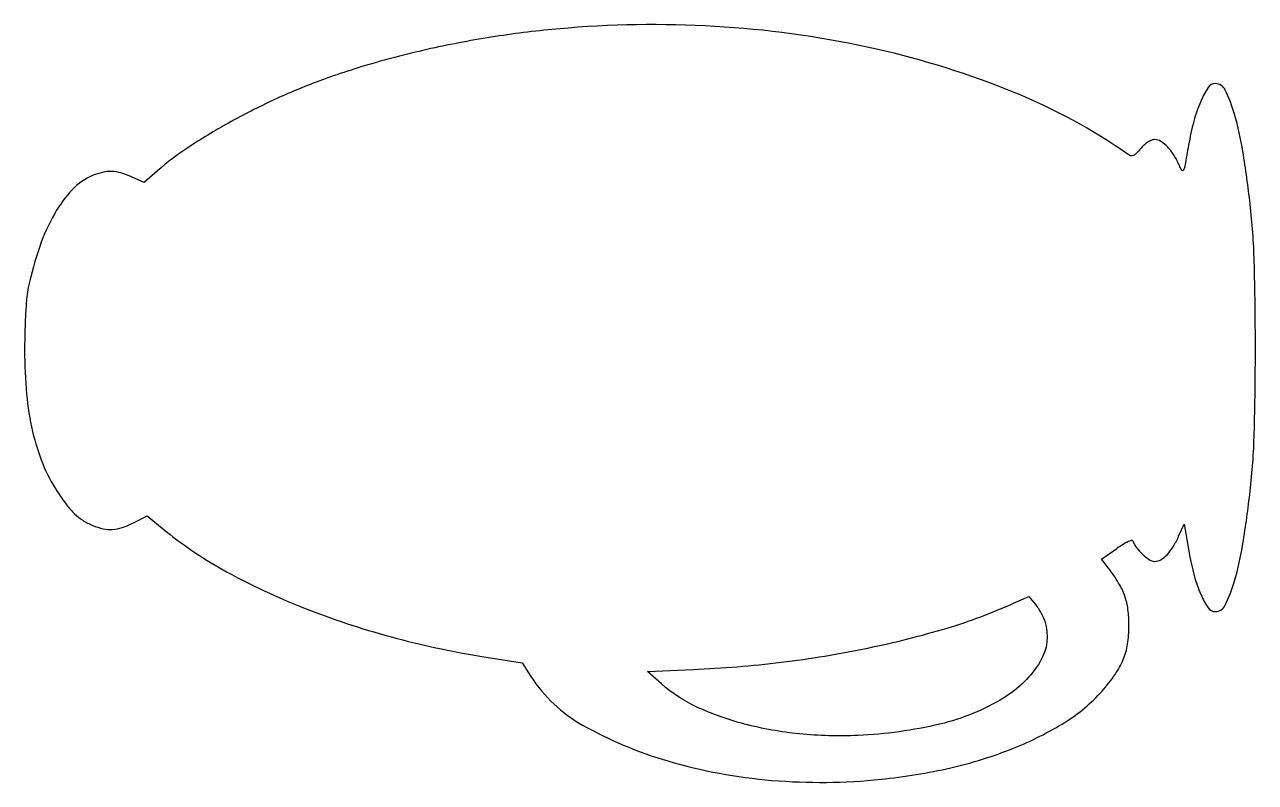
# Model space of a CAD drawing. Extents: x 1 to 430, y 0 to 264.
import ezdxf

# ---------------------------------------------------------------- set-up
doc = ezdxf.new("R2010")
doc.units = 0

msp = doc.modelspace()

# ---------------------------------------------------------------- linework, layer by layer
for points in [[(190, 262.881749, 0.016388), (167.370101, 260.322832, 0.016121), (144.831125, 256.277063, 0.016496), (123.15795, 250.908057, 0.019636), (103.12927, 244.379683, 0.020425), (87.46018, 237.843318, 0.017767), (71.61463, 229.762814, 0.018402), (57.398603, 221.165559, 0.035681), (46.850816, 213.113016), (42.201632, 209.00751), (37.850816, 210.981793, 0.035496), (34.129853, 212.361279, 0.062464), (30.896226, 212.880788, 0.065225), (27.731692, 212.576904, 0.04247), (24.231529, 211.452272, 0.105285), (17.236234, 206.609059, 0.058462), (11.023916, 198.241416, 0.04772), (5.807642, 186.760907, 0.029675), (1.833596, 172.5, 0.030144), (1.311589, 169.096099, 0.008286), (0.903399, 163.687603, 0.008014), (0.630188, 157.297586, 0.006676), (0.539428, 150.5, 0.022631), (1.227541, 135.304625, 0.034227), (3.322228, 122.236132, 0.039), (6.865856, 110.992757, 0.04891), (11.920566, 101.307716, 0.01721), (15.157038, 96.70824, 0.040194), (17.955345, 93.568356, 0.049393), (20.827044, 91.322046, 0.042356), (24.231529, 89.547728, 0.044181), (27.903341, 88.381762, 0.070174), (31.185515, 88.12176, 0.066468), (34.53626, 88.779415, 0.03554), (38.433394, 90.416071), (43.205744, 92.832142), (49.852872, 87.461189, 0.045642), (71.122389, 73.269716, 0.030035), (97.796326, 60.806054, 0.028097), (127.995467, 50.768774, 0.025982), (159.925822, 43.871159), (173.921692, 41.601034), (176.988222, 36.868573, 0.121619), (194.999102, 19.961564, 0.056632), (224.718658, 7.445262, 0.050666), (261.003095, 0.684534, 0.046341), (299.033832, 1.051412, 0.030775), (323.372729, 5.073944, 0.038665), (345.185886, 11.884033, 0.043366), (363.207164, 20.960879, 0.07383), (376.075844, 31.814386, 0.027968), (380.636839, 37.609003, 0.054694), (383.458817, 42.75462, 0.059224), (384.963838, 48.108346, 0.03889), (385.463358, 54.5, 0.031269), (385.102682, 60.285097, 0.054031), (383.991978, 64.970885, 0.051604), (381.86087, 69.45317, 0.025947), (378.325262, 74.634317), (375.939094, 77.768633), (381.171693, 81.527881, -0.013969), (383.384523, 83.025739, -0.034348), (385.107862, 83.963731, -0.050669), (386.317233, 84.375981, -0.386806), (386.797794, 84.106617, 0.085619), (387.976567, 81.910271, 0.03918), (390.181149, 79.504147, 0.037796), (392.612723, 77.557034, 0.151046), (394.41458, 77, 0.133902), (396.539692, 77.579504, 0.06883), (398.718989, 79.305651, 0.053886), (400.835917, 82.057058, 0.031854), (402.767737, 85.727796), (404.659609, 89.955592), (406.399135, 80.016831, 0.023619), (408.187034, 72.040221, 0.037262), (410.53965, 65.436088, 0.042782), (413.099687, 60.774585, 0.250837), (415.480491, 59.5, 0.289221), (419.011593, 61.728991, 0.040407), (422.230909, 70.18246, 0.03054), (425.164852, 83.178228, 0.011774), (427.698831, 101.5, 0.021684), (429.110386, 121.481866, 0.006791), (429.51811, 151.5, 0.006791), (429.110386, 181.518134, 0.021684), (427.698831, 201.5, 0.011774), (425.164852, 219.821772, 0.03054), (422.230909, 232.81754, 0.040407), (419.011593, 241.271009, 0.289221), (415.480491, 243.5, 0.254794), (413.073076, 242.188038, 0.041357), (410.475584, 237.320433, 0.036229), (408.074705, 230.425805, 0.022507), (406.223808, 222.056862, -0.001776), (404.962743, 214.974251, -0.060736), (404.458587, 213.350656, -0.589872), (403.897453, 213.304247, -0.048723), (403.024969, 214.939718, 0.041607), (401.233646, 218.415538, 0.049023), (398.973509, 221.345805, 0.056035), (396.602003, 223.359064, 0.149071), (394.5, 224, 0.095293), (393.377862, 223.784177, 0.0468), (392.078421, 223.118285, 0.041627), (390.740832, 222.100828, 0.034462), (389.496458, 220.813422, -0.017392), (388.001819, 219.15762, -0.091625), (387.008911, 218.450289, -0.166655), (386.132945, 218.35711, -0.097261), (385.157565, 218.7906, 0.056455), (345.466074, 240.439977, 0.041111), (297.4636, 255.519096, 0.038812), (244.509446, 263.230644, 0.036729)], [(356.114351, 56.131421, -0.221363), (354.490519, 42.070341, -0.118425), (341.851167, 29.456943, -0.079404), (319.547499, 20.285161, -0.047087), (291, 16.333073, -0.035116), (270.639651, 16.8777, -0.039874), (251.42469, 20.307818, -0.043699), (234.868053, 26.233509, -0.07376), (222.545964, 34.276561), (217.591928, 38.670463), (233.545964, 39.331319, 0.020072), (264.257896, 41.841071, 0.0205), (294.45223, 46.796597, 0.021653), (322.134604, 53.775629, 0.033635), (345.194157, 62.389811), (350.5, 64.789579), (352.747664, 62.14479, -0.030467), (353.689964, 60.888356, -0.018048), (354.663789, 59.287387, -0.018024), (355.523213, 57.613537, -0.029402)]]:
    msp.add_lwpolyline(points, format="xyb", close=True)

doc.saveas('drawing.dxf')
